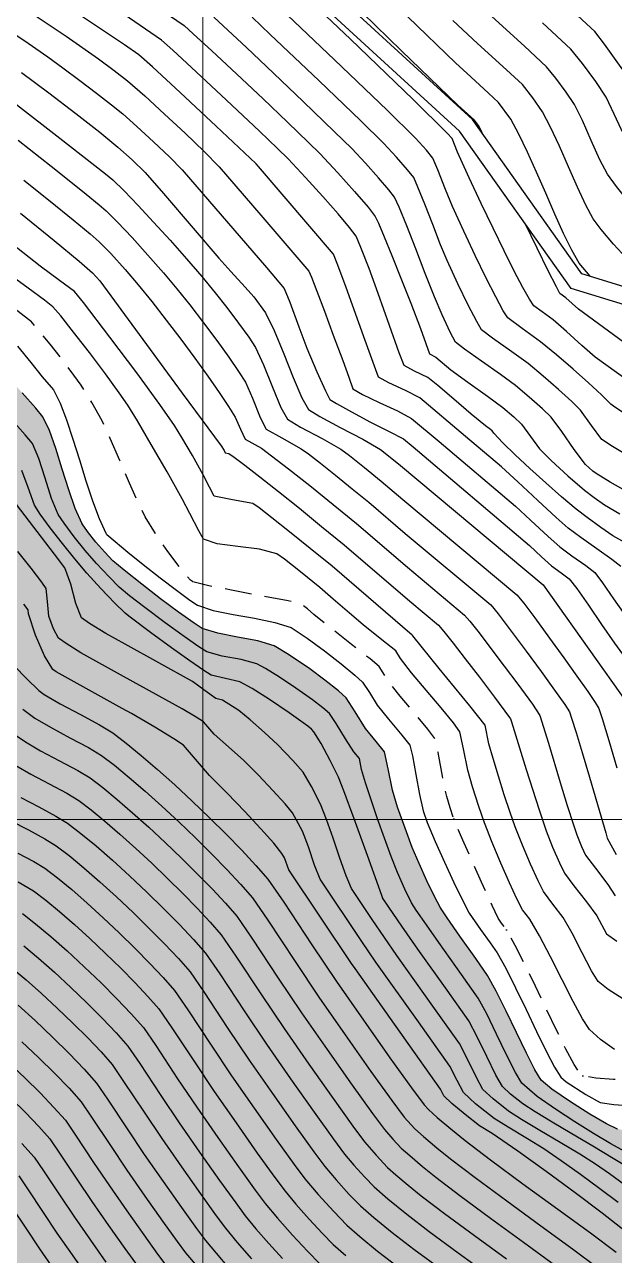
# Model space of a CAD drawing. Extents: x 62300 to 62842, y 108162 to 108784.
# Drawn here: x 62391.7 to 62419.1, y 108679.7 to 108737 of the extents above; entities that cross this region are included whole.
import ezdxf

# ---------------------------------------------------------------- set-up
doc = ezdxf.new("R2010")
doc.units = 0
doc.header["$LTSCALE"] = 1.000002
doc.header["$MEASUREMENT"] = 0
doc.linetypes.add('TRATTEGGIATA2', pattern=[0.375, 0.25, -0.125])
for name, color, linetype in [('colore lago', 131, 'Continuous'), ('coordinate', 2, 'Continuous'), ('curve livello 1m', 2, 'Continuous'), ('curve livello 5m', 7, 'Continuous'), ('Strade', 7, 'Continuous')]:
    doc.layers.add(name, color=color, linetype=linetype)
doc.layers.add('Colori bordi', color=5, linetype='Continuous', plot=False)

msp = doc.modelspace()

# ---------------------------------------------------------------- hatches: boundary and pattern name
at = {"layer": 'colore lago', "linetype": 'Continuous', "lineweight": 0}
msp.add_hatch(color=256, dxfattribs=at).paths.add_polyline_path([(62424.984, 108653.069), (62419.433, 108652.547), (62413.953, 108651.637), (62408.529, 108650.359), (62403.21, 108648.764), (62398.021, 108646.797), (62392.955, 108644.487), (62388.067, 108641.873), (62383.347, 108638.914), (62379.143, 108635.919), (62374.987, 108632.528), (62370.912, 108628.752), (62367.864, 108625.55), (62364.577, 108621.72), (62361.992, 108618.302), (62358.884, 108613.699), (62356.087, 108608.883), (62353.615, 108603.924), (62351.491, 108598.79), (62349.698, 108593.52), (62348.257, 108588.148), (62347.162, 108582.699), (62346.433, 108577.206), (62346.076, 108571.827), (62346.067, 108566.27), (62346.414, 108560.708), (62347.156, 108555.214), (62348.241, 108549.757), (62349.108, 108546.543), (62347.868, 108543.897), (62343.805, 108542.34), (62343.071, 108542.931), (62342.215, 108543.399), (62341.494, 108543.605), (62340.731, 108543.397), (62339.788, 108542.895), (62338.814, 108542.367), (62337.958, 108542.081), (62337.463, 108542.167), (62336.538, 108542.374), (62334.253, 108542.969), (62331.322, 108543.785), (62328.139, 108544.685), (62325.098, 108545.533), (62322.593, 108546.195), (62321.848, 108546.361), (62320.984, 108546.545), (62320.474, 108546.666), (62319.859, 108546.963), (62319.103, 108547.335), (62317.961, 108547.824), (62316.581, 108548.386), (62315.066, 108548.989), (62313.523, 108549.599), (62312.055, 108550.183), (62310.769, 108550.711), (62309.769, 108551.147), (62309.112, 108551.475), (62308.074, 108552.131), (62305.134, 108553.829), (62301.974, 108555.846), (62300, 108557.145), (62300, 108746.102), (62331.882, 108763.679), (62334.507, 108761.512), (62338.392, 108758.6), (62343.084, 108755.721), (62348.103, 108752.428), (62352.959, 108748.821), (62356.982, 108746.672), (62361.491, 108743.204), (62364.809, 108741.018), (62364.85, 108740.982), (62366.701, 108739.452), (62368.7, 108737.832), (62369.305, 108737.355), (62369.749, 108737.014), (62370.359, 108736.582), (62371.24, 108735.973), (62371.627, 108735.711), (62374.472, 108733.847), (62374.708, 108733.696), (62375.544, 108733.194), (62376.513, 108732.622), (62377.024, 108732.307), (62377.264, 108731.984), (62377.853, 108731.572), (62378.743, 108731.016), (62379.493, 108730.514), (62379.904, 108730.173), (62380.53, 108729.628), (62381.289, 108728.95), (62382.099, 108728.213), (62382.879, 108727.488), (62383.568, 108726.81), (62384.361, 108726.013), (62384.891, 108725.5), (62385.513, 108725.007), (62386.29, 108724.44), (62387.153, 108723.834), (62388.028, 108723.224), (62388.845, 108722.646), (62389.533, 108722.136), (62390.019, 108721.728), (62390.461, 108721.189), (62391.046, 108720.467), (62391.593, 108719.84), (62392.228, 108719.121), (62392.561, 108718.731), (62392.862, 108718.087), (62393.16, 108717.245), (62393.458, 108716.296), (62393.758, 108715.335), (62394.064, 108714.455), (62394.378, 108713.747), (62394.629, 108713.387), (62395.018, 108712.892), (62395.432, 108712.426), (62395.814, 108712.034), (62396.33, 108711.596), (62397.152, 108710.938), (62398.032, 108710.258), (62398.87, 108709.636), (62399.584, 108709.126), (62399.96, 108708.881), (62400.685, 108708.661), (62401.612, 108708.484), (62402.549, 108708.306), (62403.305, 108708.084), (62403.979, 108707.68), (62404.973, 108707.002), (62405.674, 108706.477), (62406.299, 108705.979), (62406.659, 108705.658), (62407.074, 108705.014), (62407.565, 108704.234), (62408.06, 108703.631), (62408.444, 108703.148), (62408.613, 108702.358), (62408.809, 108701.374), (62409.055, 108700.585), (62409.399, 108699.598), (62409.737, 108698.707), (62410.053, 108697.961), (62410.417, 108697.156), (62410.768, 108696.423), (62411.044, 108695.894), (62411.352, 108695.436), (62411.941, 108694.585), (62412.688, 108693.536), (62413.24, 108692.756), (62413.64, 108692.028), (62414.101, 108691.1), (62414.582, 108690.096), (62415.042, 108689.143), (62415.44, 108688.363), (62415.735, 108687.883), (62416.22, 108687.475), (62417.091, 108686.877), (62417.986, 108686.309), (62418.762, 108685.857), (62419.277, 108685.61), (62419.98, 108685.523), (62420.747, 108685.436), (62421.269, 108685.254), (62422.042, 108684.935), (62422.834, 108684.575), (62423.302, 108684.318), (62424.281, 108683.305), (62425.656, 108681.875), (62426.449, 108681.066), (62427.156, 108680.351), (62427.673, 108679.833), (62427.895, 108679.62), (62428.432, 108679.384), (62429.04, 108678.92), (62429.869, 108678.212), (62430.484, 108677.629), (62430.843, 108677.243), (62431.218, 108676.364), (62431.557, 108675.296), (62431.913, 108674.527), (62432.355, 108674.247), (62432.858, 108673.942), (62433.455, 108673.231), (62434.097, 108672.326), (62434.701, 108671.601), (62435.197, 108671.28), (62435.685, 108671.01), (62436.144, 108670.755), (62436.707, 108670.388), (62437.492, 108669.855), (62438.358, 108669.253), (62439.162, 108668.678), (62440.078, 108667.996), (62441.13, 108667.19), (62442.002, 108666.501), (62442.908, 108665.758), (62443.789, 108665.021), (62444.562, 108664.359), (62445.144, 108663.844), (62445.453, 108663.547), (62446.014, 108662.665), (62446.501, 108661.941), (62447.153, 108661.7), (62448.876, 108661.081), (62447.183, 108652.749), (62446.943, 108651.566), (62441.595, 108652.495), (62436.09, 108653.04), (62430.527, 108653.236)])

# ---------------------------------------------------------------- linework, layer by layer
at = {"layer": 'Colori bordi', "linetype": 'Continuous', "lineweight": 0, "flags": 128}
msp.add_lwpolyline([(62391.593, 108719.84), (62392.228, 108719.121), (62392.561, 108718.731), (62392.862, 108718.087), (62393.16, 108717.245), (62393.458, 108716.296), (62393.758, 108715.335), (62394.064, 108714.455), (62394.378, 108713.747), (62394.629, 108713.387), (62395.018, 108712.892), (62395.432, 108712.426), (62395.814, 108712.034), (62396.33, 108711.596), (62397.152, 108710.938), (62398.032, 108710.258), (62398.87, 108709.636), (62399.584, 108709.126), (62399.96, 108708.881), (62400.685, 108708.661), (62401.612, 108708.484), (62402.549, 108708.306), (62403.305, 108708.084), (62403.979, 108707.68), (62404.973, 108707.002), (62405.674, 108706.477), (62406.299, 108705.979), (62406.659, 108705.658), (62407.074, 108705.014), (62407.565, 108704.234), (62408.06, 108703.631), (62408.444, 108703.148), (62408.613, 108702.358), (62408.809, 108701.374), (62409.055, 108700.585), (62409.399, 108699.598), (62409.737, 108698.707), (62410.053, 108697.961), (62410.417, 108697.156), (62410.768, 108696.423), (62411.044, 108695.894), (62411.352, 108695.436), (62411.941, 108694.585), (62412.688, 108693.536), (62413.24, 108692.756), (62413.64, 108692.028), (62414.101, 108691.1), (62414.582, 108690.096), (62415.042, 108689.143), (62415.44, 108688.363), (62415.735, 108687.883), (62416.22, 108687.475), (62417.091, 108686.877), (62417.986, 108686.309), (62418.762, 108685.857), (62419.277, 108685.61)], dxfattribs=at)
at = {"layer": 'coordinate', "linetype": 'Continuous', "lineweight": 0}
for p, q in [((62400, 108767.618), (62400, 108626.056)), ((62300, 108700), (62492.122, 108700))]:
    msp.add_line(p, q, dxfattribs=at)
at = {"layer": 'curve livello 1m', "color": 152, "linetype": 'TRATTEGGIATA2', "ltscale": 5, "flags": 128}
msp.add_lwpolyline([(62449.409, 108663.703), (62444.734, 108667.217), (62444.734, 108667.217), (62443.954, 108667.783), (62443.429, 108668.028), (62442.969, 108668.248), (62442.969, 108668.248), (62442.47, 108668.783), (62441.977, 108669.175), (62441.124, 108669.816), (62440.102, 108670.575), (62439.103, 108671.321), (62438.32, 108671.922), (62438.32, 108671.922), (62437.534, 108672.562), (62437.08, 108672.956), (62437.08, 108672.956), (62436.692, 108673.419), (62436.139, 108674.141), (62435.492, 108675.027), (62434.819, 108675.983), (62434.191, 108676.913), (62434.191, 108676.913), (62434.183, 108676.926), (62434.135, 108676.968), (62433.554, 108677.536), (62432.857, 108678.242), (62432.184, 108678.923), (62431.677, 108679.412), (62431.677, 108679.412), (62430.841, 108680.147), (62429.964, 108680.89), (62429.133, 108681.568), (62428.437, 108682.108), (62427.967, 108682.438), (62427.967, 108682.438), (62427.85, 108682.49), (62427.362, 108682.981), (62426.953, 108683.405), (62426.568, 108683.805), (62426.568, 108683.805), (62425.763, 108684.619), (62425.037, 108685.346), (62424.499, 108685.878), (62424.256, 108686.107), (62424.256, 108686.107), (62423.838, 108686.33), (62423.033, 108686.718), (62422.083, 108687.153), (62422.083, 108687.153), (62421.201, 108687.532), (62420.659, 108687.741), (62420.659, 108687.741), (62419.96, 108687.849), (62419.097, 108687.916), (62418.267, 108687.984), (62417.665, 108688.094), (62417.665, 108688.094), (62417.563, 108688.156), (62417.547, 108688.17), (62417.258, 108688.62), (62416.882, 108689.325), (62416.442, 108690.213), (62415.962, 108691.213), (62415.465, 108692.25), (62414.976, 108693.254), (62414.519, 108694.151), (62414.116, 108694.869), (62414.116, 108694.869), (62413.888, 108695.19), (62413.731, 108695.42), (62413.447, 108696.014), (62412.957, 108697.086), (62412.957, 108697.086), (62412.542, 108698.014), (62412.149, 108698.906), (62411.838, 108699.625), (62411.669, 108700.032), (62411.669, 108700.032), (62411.493, 108700.551), (62411.338, 108701.075), (62411.338, 108701.075), (62411.14, 108702.019), (62410.936, 108703.116), (62410.783, 108703.767), (62410.783, 108703.767), (62410.46, 108704.208), (62409.848, 108704.939), (62409.171, 108705.744), (62408.647, 108706.405), (62408.195, 108707.116), (62407.772, 108707.467), (62406.911, 108708.146), (62405.935, 108708.914), (62405.164, 108709.532), (62404.859, 108709.794), (62404.558, 108710.033), (62403.965, 108710.163), (62402.733, 108710.397), (62401.329, 108710.662), (62400.217, 108710.883), (62399.534, 108711.046), (62399.508, 108711.064), (62399.419, 108711.135), (62398.941, 108711.7), (62398.366, 108712.469), (62397.791, 108713.304), (62397.315, 108714.068), (62396.999, 108714.708), (62396.588, 108715.641), (62396.135, 108716.7), (62395.69, 108717.718), (62395.307, 108718.531), (62394.833, 108719.384), (62394.335, 108720.199), (62394, 108720.666), (62393.527, 108721.291), (62392.891, 108722.096), (62392.334, 108722.781), (62392.022, 108723.139), (62391.403, 108723.624), (62390.228, 108724.482), (62388.787, 108725.522), (62387.371, 108726.549), (62386.269, 108727.371), (62385.592, 108727.906), (62384.834, 108728.52), (62384.222, 108729.031), (62383.639, 108729.546), (62382.938, 108730.185), (62382.188, 108730.877), (62381.454, 108731.553), (62380.802, 108732.145), (62380.301, 108732.582), (62379.555, 108733.154), (62378.591, 108733.891), (62378.094, 108734.284), (62377.713, 108734.585), (62377.036, 108735.03), (62375.97, 108735.715), (62375.055, 108736.311), (62373.009, 108737.706), (62371.181, 108738.986), (62370.681, 108739.355), (62370.133, 108739.77), (62369.655, 108740.145), (62369.247, 108740.473), (62368.148, 108741.404), (62366.867, 108742.513), (62365.789, 108743.468)], dxfattribs=at)
at = {"layer": 'curve livello 1m', "flags": 128}
for points in [[(62394.831, 108739.866), (62399.124, 108736.918), (62399.55, 108736.536), (62400.418, 108735.733), (62401.556, 108734.669), (62402.793, 108733.504), (62402.793, 108733.504), (62403.928, 108732.424), (62404.908, 108731.482), (62405.439, 108730.96), (62405.439, 108730.96), (62406.269, 108730.071), (62407.055, 108729.195), (62407.677, 108728.469), (62408.014, 108728.03), (62408.014, 108728.03), (62408.16, 108727.723), (62408.427, 108727.095), (62408.786, 108726.219), (62409.206, 108725.168), (62409.66, 108724.013), (62410.118, 108722.827), (62410.118, 108722.827), (62410.365, 108722.137), (62410.543, 108721.648), (62410.543, 108721.648), (62410.831, 108721.503), (62411.532, 108720.915), (62412.313, 108720.342), (62413.237, 108719.685), (62413.949, 108719.159), (62413.949, 108719.159), (62414.456, 108718.73), (62414.817, 108718.39), (62414.817, 108718.39), (62415.234, 108717.817), (62415.656, 108717.233), (62415.656, 108717.233), (62416.197, 108716.689), (62416.971, 108715.978), (62417.745, 108715.313), (62417.745, 108715.313), (62418.195, 108714.972), (62418.674, 108714.639), (62418.674, 108714.639), (62419.386, 108714.218)], [(62419.723, 108720.422), (62418.238, 108721.505), (62417.618, 108722.045), (62416.903, 108722.697), (62416.286, 108723.234), (62415.777, 108723.6), (62415.385, 108723.889), (62415.189, 108724.187), (62414.88, 108724.739), (62414.481, 108725.503), (62414.011, 108726.436), (62413.492, 108727.497), (62412.943, 108728.644), (62412.387, 108729.835), (62411.843, 108731.028), (62411.588, 108731.657), (62411.36, 108731.918), (62409.777, 108733.475), (62406.856, 108736.284), (62403.472, 108739.503)], [(62412.978, 108731.925), (62412.838, 108732.219), (62412.621, 108732.515), (62412.296, 108732.814), (62411.861, 108733.211), (62409.24, 108735.742), (62406.218, 108738.691)], [(62432.841, 108719.602), (62431.397, 108721.289), (62431.397, 108721.289), (62430.521, 108722.336), (62429.847, 108723.161), (62429.731, 108723.313), (62429.271, 108723.856), (62428.663, 108724.549), (62428.015, 108725.272), (62427.434, 108725.903), (62424.656, 108728.702), (62424.45, 108728.904), (62423.673, 108729.809), (62422.215, 108731.548), (62420.513, 108733.599), (62419.994, 108734.239), (62419.376, 108735.076), (62418.67, 108736.054), (62418.226, 108736.644), (62416.631, 108738.13)], [(62391.824, 108737.628), (62393.633, 108736.416), (62395.143, 108735.37), (62395.143, 108735.37), (62395.873, 108734.828), (62396.492, 108734.339), (62396.492, 108734.339), (62397.29, 108733.642), (62398.218, 108732.799), (62399.174, 108731.904), (62400.056, 108731.054), (62400.76, 108730.345), (62400.76, 108730.345), (62402.698, 108728.091), (62404.926, 108725.49), (62405.041, 108725.213), (62405.294, 108724.56), (62405.647, 108723.631), (62406.063, 108722.525), (62406.503, 108721.342), (62406.503, 108721.342), (62406.781, 108720.568), (62406.976, 108720.031), (62406.976, 108720.031), (62407.415, 108719.758), (62408.191, 108719.396), (62409.041, 108719.006), (62409.704, 108718.651), (62409.704, 108718.651), (62410.992, 108717.572), (62414.532, 108714.567), (62415.238, 108713.921), (62416.052, 108713.162), (62416.592, 108712.674), (62416.592, 108712.674), (62417.15, 108712.265), (62417.81, 108711.805), (62418.232, 108711.484), (62418.232, 108711.484), (62418.587, 108711.007), (62419.093, 108710.262), (62419.545, 108709.632)], [(62419.437, 108711.767), (62419.017, 108712.099), (62418.322, 108712.586), (62417.57, 108713.111), (62416.977, 108713.554), (62416.429, 108714.043), (62415.57, 108714.841), (62414.641, 108715.706), (62413.884, 108716.396), (62412.211, 108717.816), (62410.08, 108719.602), (62409.421, 108719.942), (62408.637, 108720.298), (62408.165, 108720.57), (62407.545, 108722.279), (62406.663, 108724.74), (62406.274, 108725.775), (62406.075, 108726.283), (62402.584, 108730.36), (62402.478, 108730.481), (62402.453, 108730.505), (62400.622, 108732.23), (62398.936, 108733.806), (62397.651, 108734.995), (62397.02, 108735.56), (62396.354, 108736.017), (62393.652, 108737.82)], [(62419.865, 108712.741), (62419.066, 108713.196), (62418.505, 108713.578), (62417.874, 108714.037), (62417.361, 108714.433), (62416.676, 108715.009), (62415.939, 108715.654), (62415.202, 108716.321), (62414.518, 108716.96), (62413.942, 108717.522), (62413.526, 108717.959), (62413.447, 108718.068), (62413.365, 108718.14), (62413.137, 108718.305), (62412.475, 108718.852), (62411.665, 108719.547), (62410.92, 108720.183), (62410.455, 108720.552), (62409.844, 108720.853), (62409.354, 108721.109), (62409.127, 108721.694), (62408.673, 108722.977), (62408.153, 108724.454), (62407.729, 108725.618), (62407.344, 108726.599), (62407.121, 108727.123), (62406.823, 108727.521), (62406.281, 108728.165), (62405.573, 108728.971), (62404.773, 108729.851), (62403.958, 108730.72), (62403.462, 108731.204), (62402.623, 108732.004), (62401.089, 108733.449), (62399.677, 108734.769), (62398.6, 108735.765), (62398.072, 108736.239), (62395.593, 108737.942)], [(62420.107, 108718.54), (62419.096, 108719.225), (62418.966, 108719.305), (62418.927, 108719.359), (62418.533, 108719.754), (62417.935, 108720.306), (62417.213, 108720.946), (62416.443, 108721.605), (62415.702, 108722.215), (62414.838, 108722.836), (62414.173, 108723.327), (62413.964, 108723.658), (62413.619, 108724.298), (62413.175, 108725.175), (62412.667, 108726.217), (62412.131, 108727.352), (62411.602, 108728.508), (62411.283, 108729.292), (62410.927, 108730.207), (62410.695, 108730.75), (62410.391, 108731.119), (62409.879, 108731.678), (62408.56, 108732.976), (62406.124, 108735.319), (62403.302, 108738.003)], [(62425.867, 108722.85), (62422.868, 108725.589), (62421.337, 108726.997), (62420.61, 108727.789), (62419.867, 108728.647), (62419.228, 108729.43), (62418.812, 108729.999), (62418.46, 108730.67), (62418.059, 108731.573), (62417.649, 108732.499), (62417.272, 108733.24), (62416.892, 108733.816), (62416.415, 108734.464), (62415.984, 108734.992), (62414.958, 108735.949), (62413.095, 108737.641)], [(62419.981, 108716.78), (62419.044, 108717.343), (62418.544, 108717.675), (62418.073, 108718.316), (62417.557, 108719.036), (62417.158, 108719.43), (62416.542, 108719.99), (62415.824, 108720.612), (62415.118, 108721.196), (62414.359, 108721.75), (62413.468, 108722.374), (62412.96, 108722.764), (62412.732, 108723.148), (62412.34, 108723.914), (62411.858, 108724.911), (62411.361, 108725.987), (62411.054, 108726.721), (62410.686, 108727.66), (62410.315, 108728.617), (62410.001, 108729.407), (62409.801, 108729.844), (62409.519, 108730.201), (62409, 108730.791), (62408.399, 108731.439), (62407.342, 108732.478), (62405.392, 108734.354), (62403.133, 108736.504), (62402.284, 108737.302)], [(62421.922, 108724.052), (62419.695, 108726.1), (62419.098, 108726.757), (62418.527, 108727.436), (62418.154, 108727.932), (62417.807, 108728.562), (62417.416, 108729.398), (62417, 108730.344), (62416.579, 108731.306), (62416.17, 108732.189), (62415.794, 108732.9), (62415.349, 108733.552), (62414.863, 108734.166), (62414.121, 108734.858), (62412.774, 108736.082), (62411.614, 108737.147)], [(62429.349, 108721.53), (62429.122, 108721.802), (62428.82, 108722.171), (62428.768, 108722.239), (62428.29, 108722.793), (62427.74, 108723.399), (62427.285, 108723.87), (62426.721, 108724.438), (62426.218, 108724.932), (62423.681, 108727.249), (62422.979, 108727.894), (62422.315, 108728.608), (62421.618, 108729.391), (62420.936, 108730.187), (62420.318, 108730.936), (62419.813, 108731.582), (62419.47, 108732.065), (62419.117, 108732.801), (62418.75, 108733.581), (62418.265, 108734.316), (62417.656, 108735.144), (62417.105, 108735.818), (62415.794, 108737.039)], [(62391.566, 108734.732), (62392.83, 108733.788), (62394.088, 108732.827), (62395.204, 108731.952), (62396.045, 108731.267), (62396.045, 108731.267), (62396.702, 108730.675), (62397.316, 108730.077), (62397.316, 108730.077), (62398.168, 108729.099), (62399.54, 108727.488), (62400.731, 108726.105), (62400.731, 108726.105), (62401.298, 108725.479), (62401.959, 108724.757), (62402.363, 108724.307), (62402.363, 108724.307), (62402.907, 108723.564), (62403.314, 108722.731), (62403.76, 108721.654), (62404.203, 108720.545), (62404.602, 108719.614), (62404.914, 108719.072), (62404.914, 108719.072), (62405.437, 108718.732), (62406.387, 108718.231), (62407.436, 108717.684), (62408.258, 108717.208), (62408.258, 108717.208), (62408.86, 108716.731), (62409.181, 108716.455), (62415.82, 108710.916), (62415.823, 108710.912), (62416.164, 108710.432), (62419.726, 108705.408)], [(62391.328, 108733.251), (62393.347, 108731.685), (62395.471, 108730.018), (62395.471, 108730.018), (62395.807, 108729.745), (62396.333, 108729.226), (62396.98, 108728.554), (62397.706, 108727.773), (62398.47, 108726.931), (62399.231, 108726.073), (62399.946, 108725.245), (62400.573, 108724.494), (62400.573, 108724.494), (62401.111, 108723.813), (62401.659, 108723.082), (62402.131, 108722.421), (62402.439, 108721.948), (62402.439, 108721.948), (62402.822, 108721.139), (62403.239, 108720.11), (62403.629, 108719.165), (62403.93, 108718.61), (62403.93, 108718.61), (62404.53, 108718.243), (62405.551, 108717.713), (62406.414, 108717.226), (62406.414, 108717.226), (62406.821, 108716.919), (62407.515, 108716.369), (62408.288, 108715.74), (62408.288, 108715.74), (62409.29, 108714.88), (62414.603, 108710.447), (62414.916, 108710.055), (62415.431, 108709.373), (62415.431, 108709.373), (62416.119, 108708.435), (62416.786, 108707.515), (62417.391, 108706.669), (62417.892, 108705.957), (62418.248, 108705.436), (62418.416, 108705.166), (62418.416, 108705.166), (62418.567, 108704.701), (62418.873, 108703.681), (62419.244, 108702.413)], [(62391.41, 108731.579), (62392.948, 108730.372), (62392.948, 108730.372), (62393.785, 108729.706), (62394.568, 108729.074), (62395.178, 108728.575), (62395.494, 108728.305), (62395.494, 108728.305), (62396.027, 108727.772), (62396.702, 108727.056), (62397.438, 108726.244), (62398.159, 108725.423), (62398.784, 108724.68), (62398.784, 108724.68), (62399.386, 108723.925), (62400.019, 108723.101), (62400.639, 108722.269), (62401.2, 108721.49), (62401.659, 108720.824), (62401.971, 108720.331), (62401.971, 108720.331), (62402.312, 108719.584), (62402.668, 108718.699), (62402.946, 108718.148), (62402.946, 108718.148), (62403.661, 108717.74), (62404.571, 108717.243), (62404.571, 108717.243), (62404.903, 108716.999), (62405.459, 108716.568), (62406.164, 108716.009), (62406.942, 108715.383), (62407.717, 108714.749), (62407.717, 108714.749), (62409.399, 108713.305), (62413.385, 108709.979), (62413.726, 108709.561), (62414.338, 108708.767), (62415.039, 108707.833), (62415.039, 108707.833), (62415.729, 108706.89), (62416.356, 108706.017), (62416.826, 108705.344), (62417.045, 108705.006), (62417.045, 108705.006), (62417.147, 108704.712), (62417.352, 108704.056), (62417.637, 108703.117), (62417.979, 108701.972), (62418.353, 108700.7), (62418.737, 108699.379), (62418.737, 108699.379), (62418.803, 108699.138), (62419.215, 108698.381)], [(62391.677, 108729.731), (62392.893, 108728.754), (62393.958, 108727.889), (62394.759, 108727.228), (62395.181, 108726.865), (62395.181, 108726.865), (62395.717, 108726.316), (62396.388, 108725.576), (62396.994, 108724.867), (62396.994, 108724.867), (62397.627, 108724.078), (62398.293, 108723.222), (62398.965, 108722.336), (62399.618, 108721.456), (62400.225, 108720.618), (62400.758, 108719.858), (62401.193, 108719.211), (62401.503, 108718.715), (62401.503, 108718.715), (62401.749, 108718.149), (62401.962, 108717.687), (62401.962, 108717.687), (62402.727, 108717.26), (62403.194, 108716.918), (62403.975, 108716.312), (62404.965, 108715.527), (62406.057, 108714.648), (62407.145, 108713.758), (62407.145, 108713.758), (62409.508, 108711.73), (62412.168, 108709.51), (62412.41, 108709.223), (62412.838, 108708.68), (62413.394, 108707.96), (62414.016, 108707.138), (62414.647, 108706.294), (62415.321, 108705.364), (62415.674, 108704.847), (62416.066, 108703.55), (62416.614, 108701.72), (62416.945, 108700.659), (62417.23, 108699.762), (62417.384, 108699.298), (62417.608, 108698.75), (62417.797, 108698.351), (62418.259, 108697.737), (62418.833, 108696.985), (62419.177, 108696.455)], [(62420.494, 108721.517), (62417.461, 108723.73), (62416.87, 108724.253), (62416.598, 108724.451), (62416.435, 108724.761), (62416.058, 108725.514), (62415.543, 108726.557), (62414.968, 108727.736)], [(62419.524, 108691.666), (62418.846, 108692.105), (62418.373, 108692.471), (62418.373, 108692.471), (62418.066, 108692.971), (62417.631, 108693.812), (62417.163, 108694.727), (62416.756, 108695.448), (62416.756, 108695.448), (62416.278, 108696.075), (62415.842, 108696.654), (62415.842, 108696.654), (62415.586, 108697.158), (62415.24, 108697.921), (62414.866, 108698.804), (62414.527, 108699.665), (62414.527, 108699.665), (62414.286, 108700.337), (62414.014, 108701.151), (62413.74, 108702.014), (62413.492, 108702.834), (62413.301, 108703.518), (62413.301, 108703.518), (62413.123, 108704.385), (62412.409, 108705.282), (62410.984, 108707.026), (62409.754, 108708.546), (62409.733, 108708.573), (62409.725, 108708.579), (62406.002, 108711.776), (62404.992, 108712.603), (62404.031, 108713.377), (62403.208, 108714.03), (62402.61, 108714.491), (62402.325, 108714.691), (62401.367, 108714.864), (62400.525, 108715.043), (62400.308, 108715.454), (62400.006, 108716.035), (62399.507, 108716.92), (62399.015, 108717.766), (62398.677, 108718.319), (62397.988, 108719.304), (62396.921, 108720.763), (62395.673, 108722.43), (62394.443, 108724.036), (62394.024, 108724.551), (62393.328, 108725.067), (62392.422, 108725.73), (62390.297, 108727.408)], [(62419.147, 108689.309), (62418.495, 108689.773), (62417.978, 108690.249), (62417.978, 108690.249), (62417.657, 108690.734), (62417.216, 108691.548), (62416.701, 108692.554), (62416.162, 108693.617), (62415.645, 108694.599), (62415.198, 108695.366), (62415.198, 108695.366), (62414.864, 108695.806), (62414.601, 108696.313), (62414.25, 108697.067), (62413.855, 108697.973), (62413.457, 108698.932), (62413.098, 108699.848), (62413.098, 108699.848), (62412.831, 108700.614), (62412.543, 108701.521), (62412.319, 108702.297), (62412.319, 108702.297), (62412.12, 108703.295), (62411.953, 108704.076), (62411.953, 108704.076), (62411.657, 108704.494), (62411.086, 108705.188), (62410.386, 108706.014), (62409.705, 108706.83), (62409.188, 108707.491), (62408.963, 108707.845), (62408.323, 108708.359), (62407.452, 108709.05), (62406.81, 108709.598), (62406.06, 108710.248), (62405.43, 108710.785), (62404.532, 108711.517), (62403.795, 108712.101), (62403.442, 108712.362), (62402.637, 108712.57), (62401.621, 108712.692), (62400.66, 108712.816), (62400.02, 108713.032), (62399.802, 108713.431), (62399.394, 108714.229), (62399.034, 108714.917), (62398.332, 108716.168), (62397.598, 108717.444), (62396.95, 108718.542), (62396.506, 108719.259), (62396.096, 108719.846), (62395.461, 108720.715), (62394.718, 108721.707), (62393.985, 108722.664), (62393.388, 108723.415), (62393.023, 108723.845), (62392.627, 108724.155), (62391.876, 108724.704), (62390.955, 108725.368)], [(62391.372, 108722.011), (62391.989, 108721.243), (62392.528, 108720.582), (62392.528, 108720.582), (62393.052, 108719.982), (62393.355, 108719.365), (62393.655, 108718.581), (62393.954, 108717.683), (62394.253, 108716.722), (62394.554, 108715.751), (62394.859, 108714.824), (62395.169, 108713.992), (62395.485, 108713.308), (62395.485, 108713.308), (62395.506, 108713.281), (62395.531, 108713.254), (62395.91, 108712.925), (62396.501, 108712.439), (62397.226, 108711.858), (62398.009, 108711.245), (62398.77, 108710.661), (62398.77, 108710.661), (62399.39, 108710.205), (62399.747, 108709.963), (62399.747, 108709.963), (62400.473, 108709.728), (62401.4, 108709.536), (62402.398, 108709.357), (62403.341, 108709.163), (62404.102, 108708.926), (62404.102, 108708.926), (62404.854, 108708.438), (62405.657, 108707.842), (62406.434, 108707.238), (62407.064, 108706.721), (62407.427, 108706.387), (62407.427, 108706.387), (62407.738, 108705.904), (62408.106, 108705.319), (62408.106, 108705.319), (62408.631, 108704.667), (62409.256, 108703.926), (62409.614, 108703.457), (62409.744, 108702.958), (62409.904, 108702.102), (62410.076, 108701.163), (62410.24, 108700.415), (62410.43, 108699.869), (62410.8, 108698.989), (62411.228, 108698.027), (62411.667, 108697.083), (62412.069, 108696.26), (62412.387, 108695.657), (62412.914, 108694.887), (62413.353, 108694.271), (62413.678, 108693.812), (62414.08, 108693.089), (62414.54, 108692.176), (62415.027, 108691.166), (62415.512, 108690.153), (62415.963, 108689.23), (62416.349, 108688.49), (62416.641, 108688.027), (62416.892, 108687.816), (62417.804, 108687.213), (62418.471, 108686.852), (62419.114, 108686.751), (62419.974, 108686.688)], [(62419.627, 108684.573), (62418.968, 108684.931), (62418.168, 108685.405), (62417.289, 108685.955), (62416.395, 108686.545), (62415.549, 108687.134), (62415.549, 108687.134), (62414.83, 108687.74), (62414.531, 108688.24), (62414.121, 108689.062), (62413.658, 108690.029), (62413.199, 108690.967), (62412.802, 108691.699), (62412.802, 108691.699), (62412.022, 108692.801), (62410.967, 108694.282), (62410.967, 108694.282), (62410.392, 108695.111), (62409.923, 108695.796), (62409.7, 108696.131), (62409.7, 108696.131), (62409.385, 108696.765), (62409.043, 108697.545), (62409.043, 108697.545), (62408.753, 108698.289), (62408.436, 108699.144), (62408.118, 108700.042), (62407.82, 108700.918), (62407.566, 108701.704), (62407.379, 108702.334), (62407.379, 108702.334), (62407.275, 108702.839), (62407.024, 108703.148), (62406.634, 108703.755), (62406.197, 108704.473), (62405.891, 108704.929), (62405.582, 108705.193), (62405.091, 108705.566), (62404.321, 108706.105), (62403.553, 108706.617), (62402.908, 108707.022), (62402.508, 108707.242), (62401.77, 108707.44), (62400.886, 108707.602), (62400.173, 108707.798), (62399.812, 108708.027), (62399.122, 108708.51), (62398.238, 108709.151), (62397.294, 108709.854), (62396.585, 108710.408), (62396.096, 108710.813), (62395.631, 108711.281), (62395.051, 108711.907), (62394.53, 108712.504), (62394.012, 108713.151), (62393.546, 108713.774), (62393.271, 108714.186), (62392.962, 108714.934), (62392.663, 108715.871), (62392.367, 108716.789), (62392.07, 108717.48), (62391.73, 108717.886), (62391.016, 108718.696)], [(62419.955, 108683.718), (62419.085, 108684.247), (62418.126, 108684.814), (62417.151, 108685.387), (62416.236, 108685.93), (62415.454, 108686.411), (62414.878, 108686.793), (62414.878, 108686.793), (62414.304, 108687.243), (62413.924, 108687.596), (62413.924, 108687.596), (62413.622, 108688.122), (62413.203, 108688.98), (62412.755, 108689.908), (62412.364, 108690.643), (62412.364, 108690.643), (62411.356, 108692.066), (62409.993, 108693.98), (62409.993, 108693.98), (62409.25, 108695.051), (62408.644, 108695.936), (62408.356, 108696.369), (62408.356, 108696.369), (62408.35, 108696.383), (62408.318, 108696.475), (62407.649, 108698.334), (62407.028, 108700.04), (62406.548, 108701.336), (62406.304, 108701.965), (62406.304, 108701.965), (62405.922, 108702.744), (62405.495, 108703.53), (62405.15, 108704.086), (62405.15, 108704.086), (62405.044, 108704.2), (62404.883, 108704.342), (62404.017, 108704.97), (62403.1, 108705.587), (62402.282, 108706.096), (62401.711, 108706.401), (62401.041, 108706.559), (62400.387, 108706.716), (62400.043, 108706.928), (62399.396, 108707.373), (62398.538, 108707.986), (62397.561, 108708.7), (62396.556, 108709.451), (62396.379, 108709.593), (62395.885, 108710.083), (62395.258, 108710.745), (62394.607, 108711.462), (62394.043, 108712.115), (62393.464, 108712.831), (62392.899, 108713.567), (62392.436, 108714.204), (62392.164, 108714.625), (62391.868, 108715.446), (62391.579, 108716.229)], [(62419.603, 108683.018), (62418.904, 108683.53), (62418.258, 108683.98), (62418.258, 108683.98), (62417.529, 108684.442), (62416.618, 108684.986), (62415.666, 108685.546), (62414.815, 108686.057), (62414.207, 108686.452), (62414.207, 108686.452), (62413.491, 108687.013), (62413.018, 108687.453), (62413.018, 108687.453), (62412.715, 108688.004), (62412.303, 108688.861), (62411.926, 108689.586), (62411.926, 108689.586), (62410.69, 108691.331), (62409.019, 108693.677), (62409.019, 108693.677), (62407.869, 108695.356), (62406.901, 108696.801), (62406.654, 108697.39), (62406.363, 108698.212), (62406.052, 108699.132), (62405.745, 108700.012), (62405.465, 108700.716), (62405.465, 108700.716), (62405.047, 108701.546), (62404.657, 108702.2), (62404.657, 108702.2), (62404.181, 108702.746), (62403.475, 108703.472), (62403.475, 108703.472), (62402.859, 108704.048), (62402.189, 108704.64), (62401.666, 108705.071), (62400.914, 108705.559), (62400.6, 108705.634), (62400.107, 108705.981), (62399.507, 108706.414), (62396.375, 108708.149), (62395.477, 108708.648), (62394.731, 108709.114), (62394.349, 108709.382), (62394.084, 108710.039), (62393.849, 108710.952), (62393.573, 108711.707), (62393.555, 108711.726), (62393.295, 108712.074), (62391.127, 108714.917)], [(62419.305, 108682.194), (62418.454, 108682.836), (62417.552, 108683.5), (62416.663, 108684.137), (62415.853, 108684.698), (62415.853, 108684.698), (62415.095, 108685.166), (62414.197, 108685.695), (62413.536, 108686.111), (62413.536, 108686.111), (62412.679, 108686.782), (62412.113, 108687.31), (62412.113, 108687.31), (62411.824, 108687.864), (62411.488, 108688.53), (62411.488, 108688.53), (62410.024, 108690.597), (62408.045, 108693.374), (62408.045, 108693.374), (62407.39, 108694.331), (62405.445, 108697.236), (62405.195, 108697.874), (62404.901, 108698.738), (62404.626, 108699.468), (62404.626, 108699.468), (62404.165, 108700.315), (62403.818, 108700.736), (62403.254, 108701.358), (62402.582, 108702.065), (62401.905, 108702.744), (62401.188, 108703.376), (62400.518, 108703.97), (62400.024, 108704.547), (62399.678, 108704.767), (62399.036, 108705.148), (62396.311, 108706.658), (62394.325, 108707.76), (62393.641, 108708.188), (62393.282, 108708.439), (62393.045, 108708.871), (62392.837, 108709.452), (62392.777, 108710.132), (62392.712, 108710.743), (62392.5, 108711.042), (62392.014, 108711.681), (62391.398, 108712.466)], [(62391.215, 108707.15), (62391.806, 108706.537), (62392.361, 108706.001), (62392.361, 108706.001), (62392.615, 108705.81), (62393.363, 108705.377), (62394.3, 108704.881), (62395.192, 108704.407), (62395.806, 108704.036), (62395.806, 108704.036), (62396.428, 108703.56), (62397.13, 108702.983), (62397.89, 108702.327), (62398.686, 108701.612), (62399.498, 108700.859), (62400.303, 108700.088), (62401.08, 108699.319), (62401.807, 108698.574), (62402.462, 108697.871), (62403.024, 108697.232), (62403.76, 108696.154), (62405.067, 108694.181), (62406.207, 108692.479), (62407.467, 108690.669), (62408.695, 108688.929), (62409.699, 108687.529), (62410.289, 108686.738), (62410.484, 108686.522), (62410.9, 108686.152), (62411.531, 108685.62), (62412.188, 108685.087), (62413.367, 108684.188), (62414.882, 108683.074), (62416.51, 108681.89), (62418.029, 108680.782), (62419.217, 108679.896)], [(62391.618, 108705.133), (62392.178, 108704.712), (62392.905, 108704.29), (62393.816, 108703.808), (62394.684, 108703.347), (62395.281, 108702.987), (62395.281, 108702.987), (62395.885, 108702.523), (62396.567, 108701.962), (62397.307, 108701.325), (62398.081, 108700.63), (62398.871, 108699.897), (62399.654, 108699.147), (62400.409, 108698.4), (62401.116, 108697.674), (62401.753, 108696.991), (62402.3, 108696.37), (62403.015, 108695.321), (62404.286, 108693.403), (62405.395, 108691.748), (62405.395, 108691.748), (62406.62, 108689.987), (62407.814, 108688.295), (62408.791, 108686.934), (62409.364, 108686.165), (62409.852, 108685.626), (62410.257, 108685.265), (62410.871, 108684.748), (62411.51, 108684.229), (62412.656, 108683.355), (62414.129, 108682.272), (62415.713, 108681.12), (62417.19, 108680.043), (62418.345, 108679.182)], [(62391.267, 108703.948), (62391.74, 108703.613), (62391.74, 108703.613), (62392.447, 108703.204), (62393.332, 108702.736), (62394.175, 108702.287), (62394.755, 108701.937), (62394.755, 108701.937), (62395.342, 108701.487), (62396.005, 108700.942), (62396.724, 108700.322), (62397.476, 108699.647), (62398.243, 108698.935), (62399.004, 108698.207), (62399.738, 108697.48), (62400.425, 108696.775), (62401.044, 108696.111), (62401.575, 108695.508), (62402.271, 108694.489), (62403.505, 108692.625), (62404.583, 108691.017), (62405.773, 108689.306), (62406.933, 108687.662), (62407.882, 108686.339), (62408.44, 108685.592), (62408.83, 108685.139), (62409.22, 108684.729), (62409.614, 108684.378), (62410.21, 108683.876), (62410.831, 108683.372), (62411.945, 108682.523), (62413.377, 108681.47), (62414.915, 108680.351), (62416.351, 108679.304)], [(62391.303, 108702.515), (62391.989, 108702.117), (62392.848, 108701.663), (62393.667, 108701.227), (62394.229, 108700.888), (62394.229, 108700.888), (62394.8, 108700.45), (62395.443, 108699.921), (62396.141, 108699.32), (62396.871, 108698.664), (62397.616, 108697.973), (62398.355, 108697.266), (62399.067, 108696.561), (62399.734, 108695.876), (62400.335, 108695.232), (62400.851, 108694.645), (62401.526, 108693.656), (62402.724, 108691.847), (62403.771, 108690.286), (62404.926, 108688.625), (62406.052, 108687.029), (62406.974, 108685.745), (62407.515, 108685.019), (62408.052, 108684.396), (62408.589, 108683.832), (62408.971, 108683.492), (62409.55, 108683.004), (62410.153, 108682.514), (62411.234, 108681.69), (62412.624, 108680.668), (62414.118, 108679.581)], [(62391.072, 108699.944), (62391.88, 108699.517), (62392.649, 108699.107), (62393.178, 108698.788), (62393.178, 108698.788), (62393.779, 108698.326), (62394.461, 108697.76), (62395.201, 108697.114), (62395.972, 108696.413), (62396.749, 108695.68), (62397.506, 108694.941), (62398.218, 108694.218), (62398.858, 108693.537), (62399.402, 108692.921), (62400.036, 108691.992), (62401.163, 108690.29), (62402.146, 108688.823), (62403.232, 108687.262), (62404.291, 108685.762), (62405.157, 108684.555), (62405.665, 108683.873), (62406.189, 108683.256), (62406.804, 108682.576), (62407.326, 108682.038), (62407.944, 108681.498), (62408.796, 108680.8), (62409.812, 108680.025), (62411.119, 108679.064)], [(62391.396, 108698.444), (62392.141, 108698.048), (62392.653, 108697.739), (62392.653, 108697.739), (62393.234, 108697.291), (62393.895, 108696.743), (62394.611, 108696.118), (62395.357, 108695.439), (62396.109, 108694.73), (62396.842, 108694.014), (62397.531, 108693.315), (62398.151, 108692.655), (62398.677, 108692.059), (62399.292, 108691.159), (62400.382, 108689.512), (62401.334, 108688.092), (62402.385, 108686.581), (62403.41, 108685.129), (62404.248, 108683.961), (62404.741, 108683.3), (62405.357, 108682.574), (62406.08, 108681.774), (62406.694, 108681.141), (62407.292, 108680.618), (62408.117, 108679.942), (62409.101, 108679.192)], [(62391.408, 108697.109), (62392.127, 108696.689), (62392.127, 108696.689), (62392.689, 108696.256), (62393.328, 108695.726), (62394.021, 108695.122), (62394.742, 108694.465), (62395.47, 108693.78), (62396.178, 108693.088), (62396.844, 108692.411), (62397.444, 108691.774), (62397.953, 108691.197), (62398.547, 108690.327), (62399.601, 108688.734), (62400.522, 108687.361), (62401.538, 108685.9), (62402.529, 108684.496), (62403.34, 108683.366), (62403.816, 108682.727), (62404.326, 108682.119), (62404.94, 108681.425), (62405.554, 108680.761), (62406.062, 108680.244), (62406.641, 108679.738)], [(62391.602, 108695.639), (62392.218, 108695.162), (62392.925, 108694.569), (62393.69, 108693.892), (62394.48, 108693.163), (62395.261, 108692.411), (62396.002, 108691.668), (62396.669, 108690.966), (62397.228, 108690.335), (62397.802, 108689.494), (62398.82, 108687.956), (62399.709, 108686.63), (62400.691, 108685.219), (62401.648, 108683.863), (62402.432, 108682.771), (62402.891, 108682.155), (62403.468, 108681.467), (62404.162, 108680.683), (62404.856, 108679.932), (62405.431, 108679.347)], [(62391.123, 108693.096), (62391.78, 108692.546), (62392.491, 108691.917), (62393.225, 108691.238), (62393.951, 108690.54), (62394.64, 108689.85), (62395.259, 108689.197), (62395.78, 108688.611), (62396.312, 108687.83), (62397.259, 108686.4), (62398.085, 108685.168), (62398.998, 108683.856), (62399.887, 108682.596), (62400.615, 108681.582), (62401.042, 108681.009), (62401.593, 108680.347), (62402.256, 108679.587)], [(62391.399, 108691.367), (62392.193, 108690.653), (62393, 108689.893), (62393.775, 108689.128), (62394.475, 108688.399), (62395.055, 108687.749), (62395.568, 108686.997), (62396.478, 108685.622), (62397.273, 108684.437), (62398.151, 108683.175), (62399.006, 108681.963), (62399.706, 108680.987), (62400.117, 108680.436), (62400.609, 108679.842), (62401.195, 108679.164)], [(62391.582, 108689.676), (62392.357, 108688.946), (62393.101, 108688.211), (62393.773, 108687.511), (62394.331, 108686.886), (62394.823, 108686.165), (62395.697, 108684.844), (62396.461, 108683.706), (62397.304, 108682.494), (62398.125, 108681.329), (62398.798, 108680.392), (62399.193, 108679.863), (62399.726, 108679.219)], [(62390.971, 108688.699), (62391.713, 108687.999), (62392.427, 108687.294), (62393.072, 108686.623), (62393.606, 108686.024), (62394.078, 108685.332), (62394.916, 108684.066), (62395.648, 108682.974), (62396.457, 108681.813), (62397.245, 108680.696), (62397.889, 108679.798), (62398.268, 108679.29)], [(62391.576, 108684.946), (62392.157, 108684.3), (62392.589, 108683.668), (62393.355, 108682.51), (62394.024, 108681.512), (62394.763, 108680.45), (62395.483, 108679.43)], [(62391.433, 108683.438), (62391.844, 108682.835), (62392.574, 108681.732), (62393.212, 108680.781), (62393.916, 108679.769), (62394.602, 108678.796)], [(62391.099, 108682.003), (62391.793, 108680.954), (62392.4, 108680.05), (62393.069, 108679.088)]]:
    msp.add_lwpolyline(points, dxfattribs=at)
at = {"layer": 'curve livello 5m', "flags": 128}
for points in [[(62418.005, 108725.26), (62417.496, 108725.865), (62417.152, 108726.471), (62416.77, 108727.251), (62416.363, 108728.15), (62415.941, 108729.115), (62415.515, 108730.092), (62415.095, 108731.028), (62414.692, 108731.868), (62414.316, 108732.559), (62413.742, 108733.341), (62413.284, 108733.767), (62412.453, 108734.522), (62411.738, 108735.179), (62409.523, 108737.317), (62406.97, 108739.809), (62405.41, 108741.297), (62404.894, 108741.711), (62404.097, 108742.321), (62403.258, 108742.944), (62401.144, 108744.463), (62398.915, 108746.028), (62398.366, 108746.404)], [(62419.789, 108715.206), (62418.945, 108715.681), (62418.282, 108716.082), (62418.13, 108716.193), (62417.787, 108716.507), (62417.268, 108717.199), (62416.696, 108718.039), (62416.187, 108718.713), (62415.79, 108719.098), (62415.177, 108719.64), (62414.533, 108720.178), (62413.841, 108720.69), (62412.959, 108721.309), (62412.167, 108721.868), (62411.747, 108722.202), (62411.504, 108722.653), (62411.12, 108723.467), (62410.766, 108724.307), (62410.341, 108725.38), (62409.895, 108726.532), (62409.475, 108727.61), (62409.13, 108728.463), (62408.908, 108728.937), (62408.648, 108729.276), (62408.167, 108729.837), (62407.56, 108730.513), (62406.919, 108731.199), (62406.125, 108731.98), (62404.66, 108733.389), (62402.963, 108735.004), (62402.023, 108735.889), (62401.159, 108736.697), (62400.5, 108737.306)], [(62390.776, 108736.831), (62391.872, 108736.097), (62392.786, 108735.463), (62392.786, 108735.463), (62393.491, 108734.952), (62394.275, 108734.366), (62395.055, 108733.77), (62395.747, 108733.228), (62396.269, 108732.803), (62396.269, 108732.803), (62396.931, 108732.221), (62397.7, 108731.514), (62398.446, 108730.803), (62399.038, 108730.211), (62399.038, 108730.211), (62402.951, 108725.66), (62403.776, 108724.697), (62404.035, 108724.047), (62404.458, 108722.901), (62404.834, 108721.914), (62405.298, 108720.821), (62405.692, 108719.939), (62405.898, 108719.533), (62405.898, 108719.533), (62406.209, 108719.344), (62406.912, 108718.952), (62407.798, 108718.475), (62407.798, 108718.475), (62408.665, 108718.039), (62409.328, 108717.701), (62409.328, 108717.701), (62409.773, 108717.328), (62415.18, 108712.739), (62415.74, 108712.222), (62416.208, 108711.794), (62416.208, 108711.794), (62416.655, 108711.473), (62417.026, 108711.2), (62417.026, 108711.2), (62417.391, 108710.739), (62417.923, 108709.975), (62418.533, 108709.074), (62419.133, 108708.2), (62419.636, 108707.52)], [(62391.516, 108728.192), (62393.077, 108726.925), (62394.25, 108725.957), (62394.868, 108725.424), (62394.868, 108725.424), (62395.205, 108725.053), (62399.04, 108719.821), (62400.847, 108717.379), (62400.979, 108717.153), (62401.03, 108717.055), (62401.209, 108717.02), (62401.453, 108716.855), (62401.949, 108716.481), (62402.651, 108715.935), (62403.511, 108715.253), (62404.483, 108714.473), (62405.519, 108713.632), (62406.573, 108712.767), (62406.573, 108712.767), (62409.617, 108710.155), (62410.951, 108709.041), (62411.2, 108708.749), (62411.631, 108708.208), (62412.198, 108707.478), (62412.855, 108706.62), (62413.555, 108705.692), (62414.254, 108704.754), (62414.302, 108704.687), (62414.346, 108704.541), (62415.038, 108702.325), (62415.634, 108700.451), (62415.955, 108699.482), (62416.26, 108698.719), (62416.58, 108697.986), (62416.82, 108697.503), (62417.241, 108696.921), (62417.832, 108696.18), (62418.315, 108695.53), (62418.769, 108694.693), (62419.249, 108694.352)], [(62419.277, 108685.61), (62418.762, 108685.857), (62417.986, 108686.309), (62417.091, 108686.877), (62416.22, 108687.475), (62415.735, 108687.883), (62415.44, 108688.363), (62415.042, 108689.143), (62414.582, 108690.096), (62414.101, 108691.1), (62413.64, 108692.028), (62413.24, 108692.756), (62412.688, 108693.536), (62411.941, 108694.585), (62411.352, 108695.436), (62411.044, 108695.894), (62410.768, 108696.423), (62410.417, 108697.156), (62410.053, 108697.961), (62409.737, 108698.707), (62409.399, 108699.598), (62409.055, 108700.585), (62408.809, 108701.374), (62408.613, 108702.358), (62408.444, 108703.148), (62408.06, 108703.631), (62407.565, 108704.234), (62407.074, 108705.014), (62406.659, 108705.658), (62406.299, 108705.979), (62405.674, 108706.477), (62404.973, 108707.002), (62403.979, 108707.68), (62403.305, 108708.084), (62402.549, 108708.306), (62401.612, 108708.484), (62400.685, 108708.661), (62399.96, 108708.881), (62399.584, 108709.126), (62398.87, 108709.636), (62398.032, 108710.258), (62397.152, 108710.938), (62396.33, 108711.596), (62395.814, 108712.034), (62395.432, 108712.426), (62395.018, 108712.892), (62394.629, 108713.387), (62394.378, 108713.747), (62394.064, 108714.455), (62393.758, 108715.335), (62393.458, 108716.296), (62393.16, 108717.245), (62392.862, 108718.087), (62392.561, 108718.731), (62392.228, 108719.121), (62391.593, 108719.84)], [(62419.652, 108680.853), (62418.567, 108681.701), (62417.306, 108682.654), (62415.967, 108683.639), (62414.649, 108684.584), (62413.447, 108685.415), (62413.447, 108685.415), (62412.865, 108685.771), (62412.192, 108686.284), (62411.579, 108686.801), (62411.207, 108687.166), (62411.05, 108687.473), (62409.358, 108689.862), (62407.072, 108693.072), (62406.912, 108693.305), (62403.988, 108697.67), (62403.786, 108698.22), (62403.673, 108698.429), (62403.293, 108698.898), (62402.689, 108699.578), (62401.941, 108700.381), (62401.13, 108701.223), (62400.336, 108702.016), (62400.303, 108702.045), (62399.657, 108702.807), (62399.093, 108703.459), (62398.652, 108703.747), (62397.755, 108704.293), (62396.67, 108704.933), (62396.247, 108705.167), (62393.174, 108706.873), (62393.023, 108706.971), (62392.633, 108707.616), (62392.212, 108708.576), (62391.886, 108709.562), (62391.868, 108709.756), (62391.67, 108710.015)], [(62391.53, 108701.031), (62392.364, 108700.59), (62393.158, 108700.167), (62393.704, 108699.838), (62393.704, 108699.838), (62394.323, 108699.361), (62395.028, 108698.776), (62395.791, 108698.11), (62396.587, 108697.386), (62397.389, 108696.631), (62398.17, 108695.868), (62398.904, 108695.122), (62399.565, 108694.419), (62400.126, 108693.783), (62400.126, 108693.783), (62400.781, 108692.824), (62401.943, 108691.068), (62402.958, 108689.555), (62402.958, 108689.555), (62404.079, 108687.944), (62405.172, 108686.396), (62406.065, 108685.15), (62406.59, 108684.446), (62406.59, 108684.446), (62407.021, 108683.938), (62407.528, 108683.378), (62407.957, 108682.935), (62407.957, 108682.935), (62408.595, 108682.377), (62409.474, 108681.657), (62409.474, 108681.657), (62410.523, 108680.857), (62411.871, 108679.866), (62413.32, 108678.812)], [(62391.671, 108694.129), (62392.353, 108693.557), (62393.09, 108692.905), (62393.852, 108692.201), (62394.606, 108691.475), (62395.321, 108690.759), (62395.964, 108690.082), (62396.504, 108689.473), (62396.504, 108689.473), (62397.057, 108688.662), (62398.04, 108687.178), (62398.897, 108685.899), (62398.897, 108685.899), (62399.844, 108684.538), (62400.768, 108683.229), (62401.523, 108682.177), (62401.967, 108681.582), (62401.967, 108681.582), (62402.466, 108680.982), (62403.067, 108680.294), (62403.702, 108679.592)], [(62391.07, 108687.052), (62391.753, 108686.378), (62392.37, 108685.736), (62392.882, 108685.162), (62392.882, 108685.162), (62393.333, 108684.5), (62394.136, 108683.288), (62394.836, 108682.243), (62394.836, 108682.243), (62395.61, 108681.131), (62396.364, 108680.063), (62396.981, 108679.203)]]:
    msp.add_lwpolyline(points, dxfattribs=at)
at = {"layer": 'Strade', "linetype": 'Continuous', "flags": 128}
for points in [[(62460.07, 108696.526), (62455.747, 108698.968), (62453.189, 108700.302), (62450.107, 108701.841), (62448.064, 108703.91), (62447.27, 108707.085), (62442.45, 108712.599), (62435.509, 108718.13), (62428.3, 108722.109), (62421.966, 108724.038), (62417.619, 108725.379), (62412.54, 108732.543), (62403.989, 108740.376), (62392.376, 108747.853), (62385.793, 108752.382), (62378.528, 108757.765), (62373.475, 108760.24)], [(62459.774, 108695.774), (62455.365, 108698.265), (62452.825, 108699.589), (62449.631, 108701.185), (62447.341, 108703.504), (62446.541, 108706.704), (62441.895, 108712.018), (62435.063, 108717.462), (62427.987, 108721.368), (62421.732, 108723.273), (62417.124, 108724.695), (62411.937, 108732.011), (62403.499, 108739.74), (62391.933, 108747.187), (62385.328, 108751.731), (62378.11, 108757.079), (62373.123, 108759.522)]]:
    msp.add_lwpolyline(points, dxfattribs=at)

doc.saveas('drawing.dxf')
